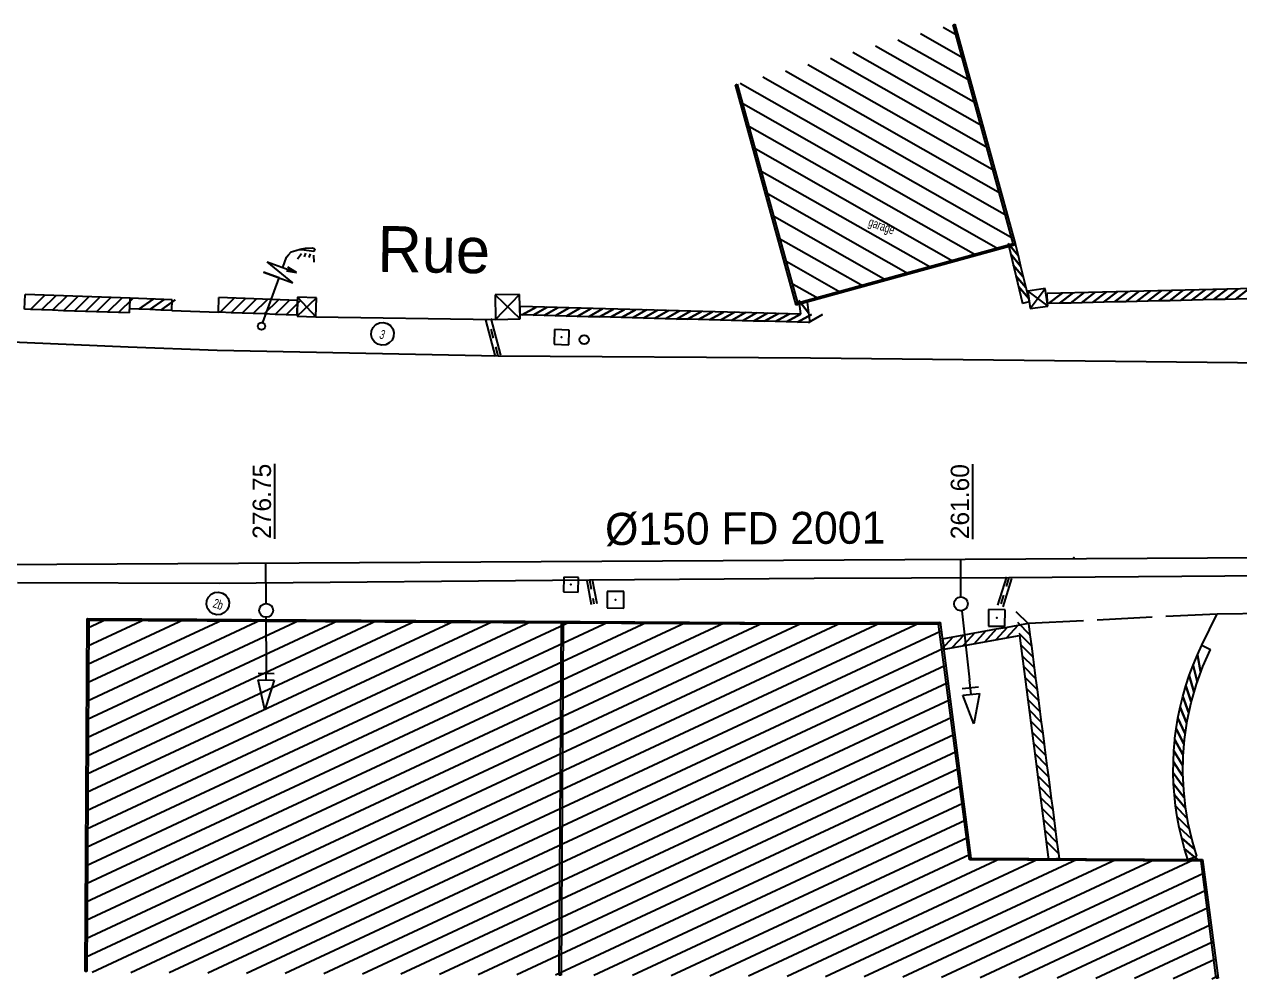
# Model space of a CAD drawing. Extents: x -215 to 206, y -120 to -34.
# Drawn here: x -99.75 to -73.26, y -97.67 to -76.88 of the extents above; entities that cross this region are included whole.
import ezdxf
from ezdxf.enums import TextEntityAlignment as Align

# ---------------------------------------------------------------- set-up
doc = ezdxf.new("R2010")
doc.units = 0
doc.header["$MEASUREMENT"] = 0
for name, color, linetype in [('C_BAT_INDI', 7, 'CONTINUOUS'), ('C_BAT_INDU', 7, 'CONTINUOUS'), ('TOP$BATI', 7, 'CONTINUOUS')]:
    doc.layers.add(name, color=color, linetype=linetype)
doc.styles.add('txt', font='TXT', dxfattribs={"height": 0.2})

# ---------------------------------------------------------------- blocks, each defined once
blk = doc.blocks.new('BRANC')
at = {"layer": 'C_BAT_INDU', "color": 5, "linetype": 'Continuous'}
for p, q in [((-24.1355, 0.1509, -0.0006), (-7.9202, 4.518, -0.0013)), ((-7.9196, -4.5168, 0.0002), (-24.1355, 0.1509, -0.0006)), ((-7.9211, -0.0006, -0.0002), (0, 0)), ((-7.9202, 4.518, -0.0013), (-7.9196, -4.5168, 0.0002)), ((-4.2835, 4.5178, -0.0017), (-4.2829, -4.517, -0.0001))]:
    blk.add_line(p, q, dxfattribs=at)

msp = doc.modelspace()

# ---------------------------------------------------------------- linework, layer by layer
at = {"layer": 'C_BAT_INDI', "color": 5, "linetype": 'Continuous'}
for p, q in [((-118.47, -88.743, 991.352), (-63.352, -88.445, 997.261)), ((-94.478, -89.497, 991.361), (-94.482, -88.614, 991.361)), ((-79.339, -89.354, 991.361), (-79.343, -88.532, 991.361)), ((-79.321, -89.653, 916.364), (-79.15, -91.159, 155.825)), ((-94.47, -90.847, 991.361), (-94.476, -89.797, 991.361))]:
    msp.add_line(p, q, dxfattribs=at)
for centre in [(-94.477, -89.647, 991.361), (-79.338, -89.504, 991.361)]:
    msp.add_circle(centre, 0.15, dxfattribs=at)
at = {"layer": 'TOP$BATI', "color": 7, "linetype": 'Continuous'}
for p, q in [((-79.728, -76.941, 991.721), (-79.421, -77.115, 991.721)), ((-79.511, -76.887, 991.352), (-79.472, -76.876, 991.352)), ((-78.199, -81.65, 991.352), (-79.511, -76.887, 991.352)), ((-79.472, -76.876, 991.352), (-78.15, -81.678, 991.352)), ((-80.71, -77.211, 993.074), (-79.151, -78.097, 993.074)), ((-80.219, -77.076, 992.398), (-79.286, -77.606, 992.398)), ((-81.692, -77.482, 994.427), (-78.88, -79.079, 994.427)), ((-81.201, -77.347, 993.75), (-79.016, -78.588, 993.75)), ((-82.674, -77.752, 995.779), (-78.61, -80.061, 995.779)), ((-82.183, -77.617, 995.103), (-78.745, -79.57, 995.103)), ((-83.655, -78.023, 997.132), (-78.339, -81.042, 997.132)), ((-83.164, -77.887, 996.455), (-78.475, -80.552, 996.455)), ((-84.252, -78.193, 991.352), (-84.213, -78.182, 991.352)), ((-82.929, -82.994, 991.352), (-84.252, -78.193, 991.352)), ((-84.213, -78.182, 991.352), (-82.901, -82.945, 991.352)), ((-84.146, -78.158, 997.808), (-78.204, -81.533, 997.808)), ((-84.13, -78.581, 997.936), (-78.523, -81.766, 997.936)), ((-83.995, -79.072, 997.936), (-79.014, -81.901, 997.936)), ((-83.859, -79.563, 997.936), (-79.505, -82.036, 997.936)), ((-83.724, -80.054, 997.936), (-79.996, -82.171, 997.936)), ((-83.589, -80.544, 997.936), (-80.487, -82.306, 997.936)), ((-83.454, -81.035, 997.936), (-80.978, -82.442, 997.936)), ((-83.319, -81.526, 997.936), (-81.469, -82.577, 997.936)), ((-93.929, -81.837, 998.512), (-93.833, -81.808, 998.512)), ((-93.833, -81.808, 998.512), (-93.738, -81.779, 998.512)), ((-93.7, -81.793, 998.512), (-93.763, -81.791, 998.512)), ((-93.738, -81.779, 998.512), (-93.623, -81.757, 998.512)), ((-93.435, -81.826, 998.512), (-93.7, -81.793, 998.512)), ((-93.623, -81.757, 998.512), (-93.471, -81.749, 998.512)), ((-93.471, -81.749, 998.512), (-93.433, -81.762, 998.512)), ((-93.428, -81.807, 998.512), (-93.435, -81.826, 998.512)), ((-93.433, -81.762, 998.512), (-93.415, -81.769, 998.512)), ((-93.421, -81.788, 998.512), (-93.428, -81.807, 998.512)), ((-93.415, -81.769, 998.512), (-93.421, -81.788, 998.512)), ((-78.15, -81.678, 991.352), (-82.929, -82.994, 991.352)), ((-82.901, -82.945, 991.352), (-78.199, -81.65, 991.352)), ((-78.093, -81.911, 991.352), (-78.31, -81.654, 991.352)), ((-78.31, -81.654, 991.352), (-78.093, -81.911, 991.352)), ((-78.15, -81.678, 991.352), (-78.295, -81.713, 991.352)), ((-78.295, -81.713, 991.352), (-77.995, -82.96, 991.352)), ((-78.15, -81.678, 991.352), (-78.199, -81.65, 991.352)), ((-78.199, -81.65, 991.352), (-78.15, -81.678, 991.352)), ((-78.15, -81.678, 991.352), (-78.093, -81.911, 991.352)), ((-93.897, -82.509, 998.512), (-94.454, -82.051, 998.512)), ((-94.454, -82.051, 998.512), (-93.815, -82.283, 998.512)), ((-94.115, -82.174, 998.512), (-94.033, -81.948, 998.512)), ((-94.033, -81.948, 998.512), (-93.994, -81.899, 998.512)), ((-93.994, -81.899, 998.512), (-93.929, -81.837, 998.512)), ((-93.709, -81.875, 998.512), (-93.794, -81.993, 998.512)), ((-93.62, -81.865, 998.512), (-93.647, -81.94, 998.512)), ((-93.519, -81.88, 998.512), (-93.546, -81.955, 998.512)), ((-93.444, -81.907, 998.512), (-93.435, -82.06, 998.512)), ((-83.183, -82.017, 997.936), (-81.96, -82.712, 997.936)), ((-78.037, -82.144, 991.352), (-78.253, -81.888, 991.352)), ((-78.253, -81.888, 991.352), (-78.037, -82.144, 991.352)), ((-78.093, -81.911, 991.352), (-78.037, -82.144, 991.352)), ((-94.197, -82.399, 998.512), (-94.536, -82.276, 998.512)), ((-94.536, -82.276, 998.512), (-93.897, -82.509, 998.512)), ((-94.035, -82.246, 998.512), (-93.815, -82.283, 998.512)), ((-93.815, -82.283, 998.512), (-94.008, -82.171, 998.512)), ((-77.981, -82.377, 991.352), (-78.197, -82.121, 991.352)), ((-78.197, -82.121, 991.352), (-77.981, -82.377, 991.352)), ((-77.925, -82.611, 991.352), (-78.141, -82.354, 991.352)), ((-78.141, -82.354, 991.352), (-77.925, -82.611, 991.352)), ((-78.037, -82.144, 991.352), (-77.981, -82.377, 991.352)), ((-94.553, -83.377, 998.512), (-94.197, -82.399, 998.512)), ((-83.048, -82.508, 997.936), (-82.451, -82.847, 997.936)), ((-77.868, -82.844, 991.352), (-78.084, -82.588, 991.352)), ((-78.084, -82.588, 991.352), (-77.868, -82.844, 991.352)), ((-77.981, -82.377, 991.352), (-77.925, -82.611, 991.352)), ((-77.925, -82.611, 991.352), (-77.868, -82.844, 991.352)), ((-72.118, -82.614, 997.45), (-77.46, -82.741, 997.45)), ((-99.743, -83.086, 998.727), (-99.732, -82.766, 998.727)), ((-97.442, -82.846, 998.427), (-99.732, -82.766, 998.427)), ((-99.612, -83.091, 998.427), (-99.301, -82.781, 998.427)), ((-99.301, -82.781, 998.427), (-99.612, -83.091, 998.427)), ((-99.372, -83.099, 998.427), (-99.061, -82.79, 998.427)), ((-99.061, -82.79, 998.427), (-99.372, -83.099, 998.427)), ((-99.132, -83.107, 998.427), (-98.821, -82.798, 998.427)), ((-98.821, -82.798, 998.427), (-99.132, -83.107, 998.427)), ((-98.892, -83.116, 998.427), (-98.581, -82.806, 998.427)), ((-98.581, -82.806, 998.427), (-98.892, -83.116, 998.427)), ((-98.652, -83.124, 998.427), (-98.341, -82.815, 998.427)), ((-98.341, -82.815, 998.427), (-98.652, -83.124, 998.427)), ((-98.412, -83.132, 998.427), (-98.101, -82.823, 998.427)), ((-98.101, -82.823, 998.427), (-98.412, -83.132, 998.427)), ((-98.172, -83.141, 998.427), (-97.862, -82.831, 998.427)), ((-97.862, -82.831, 998.427), (-98.172, -83.141, 998.427)), ((-97.933, -83.149, 998.427), (-97.622, -82.84, 998.427)), ((-97.622, -82.84, 998.427), (-97.933, -83.149, 998.427)), ((-97.693, -83.157, 998.427), (-97.382, -82.848, 998.427)), ((-97.382, -82.848, 998.427), (-97.693, -83.157, 998.427)), ((-97.453, -83.166, 998.427), (-97.442, -82.846, 998.427)), ((-97.449, -83.076, 998.427), (-97.44, -82.846, 998.427)), ((-96.522, -82.881, 998.392), (-97.44, -82.846, 998.392)), ((-97.25, -83.083, 998.392), (-96.942, -82.865, 998.392)), ((-96.942, -82.865, 998.392), (-97.25, -83.083, 998.392)), ((-97.01, -83.093, 998.392), (-96.702, -82.874, 998.392)), ((-96.702, -82.874, 998.392), (-97.01, -83.093, 998.392)), ((-96.77, -83.102, 998.392), (-96.462, -82.883, 998.392)), ((-96.462, -82.883, 998.392), (-96.77, -83.102, 998.392)), ((-96.531, -83.111, 998.392), (-96.522, -82.881, 998.392)), ((-95.519, -83.15, 998.353), (-95.507, -82.83, 998.353)), ((-93.792, -82.894, 998.505), (-95.507, -82.83, 998.505)), ((-95.482, -83.151, 998.505), (-95.171, -82.843, 998.505)), ((-95.171, -82.843, 998.505), (-95.482, -83.151, 998.505)), ((-95.243, -83.16, 998.505), (-94.931, -82.852, 998.505)), ((-94.931, -82.852, 998.505), (-95.243, -83.16, 998.505)), ((-95.003, -83.169, 998.505), (-94.691, -82.861, 998.505)), ((-94.691, -82.861, 998.505), (-95.003, -83.169, 998.505)), ((-94.763, -83.178, 998.505), (-94.451, -82.87, 998.505)), ((-94.451, -82.87, 998.505), (-94.763, -83.178, 998.505)), ((-94.523, -83.187, 998.505), (-94.211, -82.879, 998.505)), ((-94.211, -82.879, 998.505), (-94.523, -83.187, 998.505)), ((-94.283, -83.196, 998.505), (-93.971, -82.888, 998.505)), ((-93.971, -82.888, 998.505), (-94.283, -83.196, 998.505)), ((-93.791, -82.823, 998.505), (-93.804, -83.234, 998.505)), ((-93.804, -83.234, 998.505), (-93.38, -82.837, 998.505)), ((-93.38, -82.837, 998.505), (-93.791, -82.823, 998.505)), ((-93.38, -82.837, 998.505), (-93.791, -82.823, 998.505)), ((-93.791, -82.823, 998.505), (-93.393, -83.248, 998.505)), ((-93.393, -83.248, 998.505), (-93.38, -82.837, 998.505)), ((-88.954, -82.761, 998.39), (-89.49, -82.77, 998.39)), ((-88.954, -82.761, 998.39), (-89.49, -82.77, 998.39)), ((-89.49, -82.77, 998.39), (-89.481, -83.306, 998.39)), ((-89.49, -82.77, 998.39), (-88.945, -83.297, 998.39)), ((-89.481, -83.306, 998.39), (-88.954, -82.761, 998.39)), ((-88.945, -83.297, 998.39), (-88.954, -82.761, 998.39)), ((-82.657, -83.166, 997.936), (-82.874, -82.892, 997.936)), ((-82.874, -82.892, 997.936), (-82.657, -83.166, 997.936)), ((-77.502, -82.635, 997.838), (-77.883, -82.69, 997.838)), ((-77.502, -82.635, 997.838), (-77.883, -82.69, 997.838)), ((-77.883, -82.69, 997.838), (-77.828, -83.071, 997.838)), ((-77.883, -82.69, 997.838), (-77.447, -83.015, 997.838)), ((-77.868, -82.844, 991.352), (-77.849, -82.925, 991.352)), ((-77.828, -83.071, 997.838), (-77.502, -82.635, 997.838)), ((-77.447, -83.015, 997.838), (-77.502, -82.635, 997.838)), ((-77.455, -82.961, 997.838), (-77.46, -82.741, 997.838)), ((-99.612, -83.091, 998.427), (-99.743, -83.086, 998.427)), ((-99.372, -83.099, 998.427), (-99.612, -83.091, 998.427)), ((-99.132, -83.107, 998.427), (-99.372, -83.099, 998.427)), ((-98.892, -83.116, 998.427), (-99.132, -83.107, 998.427)), ((-98.652, -83.124, 998.427), (-98.892, -83.116, 998.427)), ((-98.412, -83.132, 998.427), (-98.652, -83.124, 998.427)), ((-98.172, -83.141, 998.427), (-98.412, -83.132, 998.427)), ((-97.933, -83.149, 998.427), (-98.172, -83.141, 998.427)), ((-97.693, -83.157, 998.427), (-97.933, -83.149, 998.427)), ((-97.453, -83.166, 998.427), (-97.693, -83.157, 998.427)), ((-97.25, -83.083, 998.392), (-97.449, -83.076, 998.392)), ((-97.01, -83.093, 998.392), (-97.25, -83.083, 998.392)), ((-96.77, -83.102, 998.392), (-97.01, -83.093, 998.392)), ((-96.531, -83.111, 998.392), (-96.77, -83.102, 998.392)), ((-96.531, -83.111, 998.392), (-95.516, -83.15, 998.392)), ((-95.482, -83.151, 998.505), (-95.519, -83.15, 998.505)), ((-95.243, -83.16, 998.505), (-95.482, -83.151, 998.505)), ((-94.043, -83.205, 998.505), (-93.732, -82.897, 998.505)), ((-93.732, -82.897, 998.505), (-94.043, -83.205, 998.505)), ((-93.803, -83.214, 998.505), (-93.792, -82.894, 998.505)), ((-88.946, -83.207, 998.39), (-88.941, -83.027, 998.39)), ((-82.835, -83.189, 997.936), (-88.941, -83.027, 997.936)), ((-88.896, -83.209, 997.936), (-88.592, -83.036, 997.936)), ((-88.592, -83.036, 997.936), (-88.896, -83.209, 997.936)), ((-88.656, -83.215, 997.936), (-88.352, -83.043, 997.936)), ((-88.352, -83.043, 997.936), (-88.656, -83.215, 997.936)), ((-88.416, -83.221, 997.936), (-88.112, -83.049, 997.936)), ((-88.112, -83.049, 997.936), (-88.416, -83.221, 997.936)), ((-88.177, -83.228, 997.936), (-87.872, -83.056, 997.936)), ((-87.872, -83.056, 997.936), (-88.177, -83.228, 997.936)), ((-87.937, -83.234, 997.936), (-87.632, -83.062, 997.936)), ((-87.632, -83.062, 997.936), (-87.937, -83.234, 997.936)), ((-87.697, -83.24, 997.936), (-87.392, -83.068, 997.936)), ((-87.392, -83.068, 997.936), (-87.697, -83.24, 997.936)), ((-87.457, -83.247, 997.936), (-87.152, -83.075, 997.936)), ((-87.152, -83.075, 997.936), (-87.457, -83.247, 997.936)), ((-87.217, -83.253, 997.936), (-86.912, -83.081, 997.936)), ((-86.912, -83.081, 997.936), (-87.217, -83.253, 997.936)), ((-86.977, -83.259, 997.936), (-86.672, -83.087, 997.936)), ((-86.672, -83.087, 997.936), (-86.977, -83.259, 997.936)), ((-86.737, -83.266, 997.936), (-86.432, -83.094, 997.936)), ((-86.432, -83.094, 997.936), (-86.737, -83.266, 997.936)), ((-86.497, -83.272, 997.936), (-86.192, -83.1, 997.936)), ((-86.192, -83.1, 997.936), (-86.497, -83.272, 997.936)), ((-86.257, -83.278, 997.936), (-85.953, -83.106, 997.936)), ((-85.953, -83.106, 997.936), (-86.257, -83.278, 997.936)), ((-86.017, -83.285, 997.936), (-85.713, -83.113, 997.936)), ((-85.713, -83.113, 997.936), (-86.017, -83.285, 997.936)), ((-85.777, -83.291, 997.936), (-85.473, -83.119, 997.936)), ((-85.473, -83.119, 997.936), (-85.777, -83.291, 997.936)), ((-85.538, -83.298, 997.936), (-85.233, -83.126, 997.936)), ((-85.233, -83.126, 997.936), (-85.538, -83.298, 997.936)), ((-85.297, -83.304, 997.936), (-84.993, -83.132, 997.936)), ((-84.993, -83.132, 997.936), (-85.297, -83.304, 997.936)), ((-85.058, -83.31, 997.936), (-84.753, -83.138, 997.936)), ((-84.753, -83.138, 997.936), (-85.058, -83.31, 997.936)), ((-84.818, -83.317, 997.936), (-84.513, -83.145, 997.936)), ((-84.513, -83.145, 997.936), (-84.818, -83.317, 997.936)), ((-84.578, -83.323, 997.936), (-84.273, -83.151, 997.936)), ((-84.273, -83.151, 997.936), (-84.578, -83.323, 997.936)), ((-82.929, -82.994, 991.352), (-82.901, -82.945, 991.352)), ((-82.901, -82.945, 991.352), (-82.929, -82.994, 991.352)), ((-82.688, -82.928, 997.936), (-82.866, -82.951, 997.936)), ((-82.866, -82.951, 997.936), (-82.835, -83.189, 997.936)), ((-82.688, -82.928, 997.936), (-82.657, -83.166, 997.936)), ((-77.849, -82.925, 997.838), (-77.995, -82.96, 997.838)), ((-77.828, -83.071, 997.838), (-77.447, -83.015, 997.838)), ((-95.003, -83.169, 998.505), (-95.243, -83.16, 998.505)), ((-94.763, -83.178, 998.505), (-95.003, -83.169, 998.505)), ((-94.523, -83.187, 998.505), (-94.763, -83.178, 998.505)), ((-94.283, -83.196, 998.505), (-94.523, -83.187, 998.505)), ((-94.043, -83.205, 998.505), (-94.283, -83.196, 998.505)), ((-93.803, -83.214, 998.505), (-94.043, -83.205, 998.505)), ((-93.804, -83.234, 998.505), (-93.393, -83.248, 998.505)), ((-93.393, -83.248, 998.505), (-89.481, -83.306, 998.505)), ((-92.145, -83.479, 991.352), (-92.085, -83.417, 991.352)), ((-92.085, -83.417, 991.352), (-92.008, -83.379, 991.352)), ((-92.008, -83.379, 991.352), (-91.922, -83.371, 991.352)), ((-91.922, -83.371, 991.352), (-91.838, -83.392, 991.352)), ((-91.838, -83.392, 991.352), (-91.767, -83.441, 991.352)), ((-89.478, -84.114, 998.106), (-89.689, -83.319, 998.106)), ((-89.625, -83.326, 998.387), (-89.63, -83.304, 998.387)), ((-89.362, -84.084, 998.106), (-89.573, -83.288, 998.106)), ((-89.481, -83.306, 998.39), (-88.945, -83.297, 998.39)), ((-88.896, -83.209, 997.936), (-88.946, -83.207, 997.936)), ((-88.656, -83.215, 997.936), (-88.896, -83.209, 997.936)), ((-88.416, -83.221, 997.936), (-88.656, -83.215, 997.936)), ((-88.177, -83.228, 997.936), (-88.416, -83.221, 997.936)), ((-87.937, -83.234, 997.936), (-88.177, -83.228, 997.936)), ((-87.697, -83.24, 997.936), (-87.937, -83.234, 997.936)), ((-87.457, -83.247, 997.936), (-87.697, -83.24, 997.936)), ((-87.217, -83.253, 997.936), (-87.457, -83.247, 997.936)), ((-86.977, -83.259, 997.936), (-87.217, -83.253, 997.936)), ((-86.737, -83.266, 997.936), (-86.977, -83.259, 997.936)), ((-86.497, -83.272, 997.936), (-86.737, -83.266, 997.936)), ((-86.257, -83.278, 997.936), (-86.497, -83.272, 997.936)), ((-86.017, -83.285, 997.936), (-86.257, -83.278, 997.936)), ((-85.777, -83.291, 997.936), (-86.017, -83.285, 997.936)), ((-85.538, -83.298, 997.936), (-85.777, -83.291, 997.936)), ((-85.297, -83.304, 997.936), (-85.538, -83.298, 997.936)), ((-85.058, -83.31, 997.936), (-85.297, -83.304, 997.936)), ((-84.818, -83.317, 997.936), (-85.058, -83.31, 997.936)), ((-84.578, -83.323, 997.936), (-84.818, -83.317, 997.936)), ((-84.338, -83.329, 997.936), (-84.578, -83.323, 997.936)), ((-84.338, -83.329, 997.936), (-84.033, -83.157, 997.936)), ((-84.033, -83.157, 997.936), (-84.338, -83.329, 997.936)), ((-84.098, -83.336, 997.936), (-84.338, -83.329, 997.936)), ((-84.098, -83.336, 997.936), (-83.793, -83.164, 997.936)), ((-83.793, -83.164, 997.936), (-84.098, -83.336, 997.936)), ((-83.858, -83.342, 997.936), (-84.098, -83.336, 997.936)), ((-83.858, -83.342, 997.936), (-83.553, -83.17, 997.936)), ((-83.553, -83.17, 997.936), (-83.858, -83.342, 997.936)), ((-83.618, -83.348, 997.936), (-83.858, -83.342, 997.936)), ((-83.618, -83.348, 997.936), (-83.313, -83.177, 997.936)), ((-83.313, -83.177, 997.936), (-83.618, -83.348, 997.936)), ((-83.378, -83.355, 997.936), (-83.618, -83.348, 997.936)), ((-83.378, -83.355, 997.936), (-83.074, -83.183, 997.936)), ((-83.074, -83.183, 997.936), (-83.378, -83.355, 997.936)), ((-83.138, -83.361, 997.936), (-83.378, -83.355, 997.936)), ((-83.138, -83.361, 997.936), (-82.834, -83.189, 997.936)), ((-82.834, -83.189, 997.936), (-83.138, -83.361, 997.936)), ((-82.898, -83.368, 997.936), (-83.138, -83.361, 997.936)), ((-82.898, -83.368, 997.936), (-82.594, -83.196, 997.936)), ((-82.594, -83.196, 997.936), (-82.898, -83.368, 997.936)), ((-82.659, -83.374, 997.936), (-82.898, -83.368, 997.936)), ((-82.659, -83.374, 997.936), (-82.354, -83.202, 997.936)), ((-82.354, -83.202, 997.936), (-82.659, -83.374, 997.936)), ((-82.629, -83.375, 997.936), (-82.659, -83.374, 997.936)), ((-82.657, -83.166, 997.936), (-82.629, -83.375, 997.936)), ((-105.921, -83.549, 999.079), (-97.481, -83.905, 998.667)), ((-92.187, -83.643, 991.352), (-92.181, -83.557, 991.352)), ((-92.164, -83.726, 991.352), (-92.187, -83.643, 991.352)), ((-92.181, -83.557, 991.352), (-92.145, -83.479, 991.352)), ((-91.767, -83.441, 991.352), (-91.717, -83.511, 991.352)), ((-91.7, -83.68, 991.352), (-91.735, -83.758, 991.352)), ((-91.717, -83.511, 991.352), (-91.693, -83.594, 991.352)), ((-91.693, -83.594, 991.352), (-91.7, -83.68, 991.352)), ((-89.522, -83.712, 998.247), (-89.574, -83.519, 998.247)), ((-88.193, -83.528, 998.243), (-88.205, -83.848, 998.243)), ((-87.873, -83.54, 998.243), (-88.193, -83.528, 998.243)), ((-87.885, -83.86, 998.243), (-87.873, -83.54, 998.243)), ((-97.481, -83.905, 998.667), (-95.548, -83.98, 998.667)), ((-92.114, -83.796, 991.352), (-92.164, -83.726, 991.352)), ((-92.042, -83.845, 991.352), (-92.114, -83.796, 991.352)), ((-91.959, -83.866, 991.352), (-92.042, -83.845, 991.352)), ((-91.873, -83.857, 991.352), (-91.959, -83.866, 991.352)), ((-91.795, -83.82, 991.352), (-91.873, -83.857, 991.352)), ((-91.735, -83.758, 991.352), (-91.795, -83.82, 991.352)), ((-89.419, -84.099, 998.106), (-89.471, -83.906, 998.106)), ((-88.205, -83.848, 998.243), (-87.885, -83.86, 998.243)), ((-95.548, -83.98, 998.667), (-89.419, -84.099, 998.667)), ((-89.419, -84.099, 998.667), (-82.618, -84.141, 998.667)), ((-82.618, -84.141, 998.667), (-71.614, -84.263, 998.667)), ((-87.994, -88.921, 998.157), (-88, -89.24, 998.157)), ((-87.674, -88.927, 998.157), (-87.994, -88.921, 998.157)), ((-87.68, -89.247, 998.157), (-87.674, -88.927, 998.157)), ((-87.43, -88.984, 998.302), (-82.535, -88.946, 998.302)), ((-87.371, -88.973, 997.993), (-87.275, -89.495, 997.993)), ((-82.535, -88.946, 998.302), (-78.291, -88.931, 998.302)), ((-78.349, -88.914, 997.66), (-78.542, -89.536, 997.66)), ((-78.234, -88.949, 997.66), (-78.427, -89.572, 997.66)), ((-78.291, -88.931, 997.66), (-78.35, -89.123, 997.66)), ((-78.291, -88.931, 998.302), (-71.531, -88.88, 998.302)), ((-99.897, -89.042, 998.421), (-95.505, -89.05, 998.421)), ((-95.6, -89.256, 991.352), (-95.514, -89.247, 991.352)), ((-95.514, -89.247, 991.352), (-95.43, -89.268, 991.352)), ((-95.505, -89.05, 998.302), (-87.43, -88.984, 998.302)), ((-88, -89.24, 998.157), (-87.68, -89.247, 998.157)), ((-87.489, -88.995, 997.993), (-87.393, -89.517, 997.993)), ((-87.43, -88.984, 997.993), (-87.394, -89.181, 997.993)), ((-87.044, -89.232, 998.181), (-87.047, -89.592, 998.181)), ((-86.684, -89.235, 998.181), (-87.044, -89.232, 998.181)), ((-86.687, -89.595, 998.181), (-86.684, -89.235, 998.181)), ((-95.779, -89.52, 991.352), (-95.773, -89.434, 991.352)), ((-95.773, -89.434, 991.352), (-95.737, -89.355, 991.352)), ((-95.737, -89.355, 991.352), (-95.677, -89.293, 991.352)), ((-95.677, -89.293, 991.352), (-95.6, -89.256, 991.352)), ((-95.43, -89.268, 991.352), (-95.359, -89.317, 991.352)), ((-95.359, -89.317, 991.352), (-95.308, -89.387, 991.352)), ((-95.308, -89.387, 991.352), (-95.285, -89.47, 991.352)), ((-95.285, -89.47, 991.352), (-95.291, -89.556, 991.352)), ((-87.358, -89.377, 998.085), (-87.334, -89.506, 998.085)), ((-78.41, -89.314, 997.721), (-78.469, -89.505, 997.721)), ((-95.756, -89.603, 991.352), (-95.779, -89.52, 991.352)), ((-95.706, -89.673, 991.352), (-95.756, -89.603, 991.352)), ((-95.634, -89.721, 991.352), (-95.706, -89.673, 991.352)), ((-95.55, -89.742, 991.352), (-95.634, -89.721, 991.352)), ((-95.465, -89.734, 991.352), (-95.55, -89.742, 991.352)), ((-95.387, -89.696, 991.352), (-95.465, -89.734, 991.352)), ((-95.327, -89.635, 991.352), (-95.387, -89.696, 991.352)), ((-95.291, -89.556, 991.352), (-95.327, -89.635, 991.352)), ((-87.047, -89.592, 998.181), (-86.687, -89.595, 998.181)), ((-78.736, -89.63, 997.821), (-78.739, -89.99, 997.821)), ((-78.376, -89.632, 997.821), (-78.736, -89.63, 997.821)), ((-78.379, -89.992, 997.821), (-78.376, -89.632, 997.821)), ((-77.866, -89.942, 997.866), (-78.133, -89.675, 997.866)), ((-78.133, -89.675, 997.866), (-77.866, -89.942, 997.866)), ((-74.872, -89.775, 997.544), (-73.755, -89.719, 997.544)), ((-74.088, -90.405, 997.368), (-73.755, -89.719, 997.368)), ((-73.755, -89.719, 997.368), (-68.675, -89.668, 997.368)), ((-98.423, -97.516, 991.361), (-98.378, -89.824, 991.361)), ((-98.403, -97.193, 991.674), (-82.813, -89.924, 991.674)), ((-98.401, -96.795, 992.046), (-83.655, -89.919, 992.046)), ((-98.398, -96.397, 992.418), (-84.496, -89.914, 992.418)), ((-98.396, -95.999, 992.79), (-85.338, -89.909, 992.79)), ((-98.394, -95.6, 993.162), (-86.179, -89.904, 993.162)), ((-98.391, -95.202, 993.535), (-87.02, -89.899, 993.535)), ((-98.389, -94.804, 993.907), (-87.861, -89.894, 993.907)), ((-98.387, -94.405, 994.279), (-88.703, -89.889, 994.279)), ((-98.384, -94.007, 994.651), (-89.544, -89.885, 994.651)), ((-98.338, -89.864, 991.361), (-98.383, -97.516, 991.361)), ((-98.382, -93.609, 995.024), (-90.385, -89.88, 995.024)), ((-98.38, -93.21, 995.396), (-91.226, -89.875, 995.396)), ((-98.378, -89.824, 991.361), (-98.338, -89.864, 991.361)), ((-98.378, -89.824, 991.361), (-82.86, -89.915, 991.361)), ((-98.338, -89.864, 991.361), (-98.378, -89.824, 991.361)), ((-98.377, -92.812, 995.768), (-92.067, -89.87, 995.768)), ((-98.375, -92.414, 996.14), (-92.909, -89.865, 996.14)), ((-98.373, -92.015, 996.512), (-93.75, -89.86, 996.512)), ((-98.37, -91.617, 996.885), (-94.591, -89.855, 996.885)), ((-98.368, -91.219, 997.257), (-95.432, -89.85, 997.257)), ((-98.366, -90.821, 997.629), (-96.273, -89.845, 997.629)), ((-98.364, -90.422, 998.001), (-97.115, -89.84, 998.001)), ((-98.361, -90.024, 998.374), (-97.956, -89.835, 998.374)), ((-82.86, -89.955, 991.361), (-98.338, -89.864, 991.361)), ((-98.27, -97.529, 991.354), (-81.955, -89.921, 991.354)), ((-97.429, -97.534, 991.313), (-81.098, -89.918, 991.313)), ((-96.588, -97.539, 991.272), (-80.24, -89.916, 991.272)), ((-88.09, -97.596, 998.15), (-88.045, -89.885, 998.15)), ((-88.005, -89.885, 998.15), (-88.05, -97.597, 998.15)), ((-88.045, -89.885, 998.15), (-88.005, -89.885, 998.15)), ((-82.86, -89.915, 991.361), (-79.79, -89.906, 991.361)), ((-82.86, -89.915, 991.361), (-82.86, -89.955, 991.361)), ((-82.86, -89.955, 991.361), (-82.86, -89.915, 991.361)), ((-79.825, -89.946, 991.361), (-82.86, -89.955, 991.361)), ((-79.79, -89.906, 991.361), (-79.825, -89.946, 991.361)), ((-79.825, -89.946, 991.361), (-79.79, -89.906, 991.361)), ((-79.155, -95.084, 991.361), (-79.825, -89.946, 991.361)), ((-79.79, -89.906, 991.361), (-79.12, -95.044, 991.361)), ((-78.739, -89.99, 997.821), (-78.379, -89.992, 997.821)), ((-78.326, -90.009, 997.866), (-78.581, -90.288, 997.866)), ((-78.581, -90.288, 997.866), (-78.326, -90.009, 997.866)), ((-78.562, -90.051, 997.866), (-78.326, -90.009, 997.866)), ((-78.09, -89.967, 997.866), (-78.344, -90.246, 997.866)), ((-78.344, -90.246, 997.866), (-78.09, -89.967, 997.866)), ((-78.326, -90.009, 997.866), (-78.09, -89.967, 997.866)), ((-77.835, -90.18, 997.866), (-78.102, -89.913, 997.866)), ((-78.102, -89.913, 997.866), (-77.835, -90.18, 997.866)), ((-78.09, -89.967, 997.866), (-77.868, -89.927, 997.866)), ((-77.868, -89.927, 997.554), (-76.67, -89.866, 997.554)), ((-77.868, -89.927, 997.866), (-77.866, -89.942, 997.866)), ((-77.866, -89.942, 997.866), (-77.835, -90.18, 997.866)), ((-76.37, -89.851, 997.549), (-75.172, -89.79, 997.549)), ((-95.747, -97.544, 991.231), (-79.784, -90.1, 991.231)), ((-79.507, -90.22, 997.866), (-79.762, -90.5, 997.866)), ((-79.762, -90.5, 997.866), (-79.507, -90.22, 997.866)), ((-79.743, -90.263, 997.866), (-79.507, -90.22, 997.866)), ((-79.743, -90.263, 997.866), (-79.703, -90.489, 997.866)), ((-79.703, -90.489, 997.866), (-78.065, -90.196, 997.866)), ((-79.271, -90.178, 997.866), (-79.526, -90.457, 997.866)), ((-79.526, -90.457, 997.866), (-79.271, -90.178, 997.866)), ((-79.507, -90.22, 997.866), (-79.271, -90.178, 997.866)), ((-79.035, -90.136, 997.866), (-79.289, -90.415, 997.866)), ((-79.289, -90.415, 997.866), (-79.035, -90.136, 997.866)), ((-79.271, -90.178, 997.866), (-79.035, -90.136, 997.866)), ((-78.798, -90.094, 997.866), (-79.053, -90.373, 997.866)), ((-79.053, -90.373, 997.866), (-78.798, -90.094, 997.866)), ((-79.035, -90.136, 997.866), (-78.798, -90.094, 997.866)), ((-78.562, -90.051, 997.866), (-78.817, -90.331, 997.866)), ((-78.817, -90.331, 997.866), (-78.562, -90.051, 997.866)), ((-78.798, -90.094, 997.866), (-78.562, -90.051, 997.866)), ((-77.804, -90.418, 997.866), (-78.071, -90.151, 997.866)), ((-78.071, -90.151, 997.866), (-77.804, -90.418, 997.866)), ((-78.065, -90.196, 997.866), (-77.744, -92.656, 997.866)), ((-77.835, -90.18, 997.866), (-77.804, -90.418, 997.866)), ((-94.905, -97.548, 991.189), (-79.735, -90.474, 991.189)), ((-77.773, -90.656, 997.866), (-78.04, -90.389, 997.866)), ((-78.04, -90.389, 997.866), (-77.773, -90.656, 997.866)), ((-77.804, -90.418, 997.866), (-77.773, -90.656, 997.866)), ((-74.186, -90.618, 996.24), (-74.088, -90.405, 996.24)), ((-74.088, -90.405, 997.368), (-73.899, -90.497, 997.368)), ((-74.065, -90.871, 996.24), (-73.899, -90.497, 996.24)), ((-77.742, -90.894, 997.866), (-78.009, -90.627, 997.866)), ((-78.009, -90.627, 997.866), (-77.742, -90.894, 997.866)), ((-77.773, -90.656, 997.866), (-77.742, -90.894, 997.866)), ((-74.279, -90.84, 996.24), (-74.186, -90.618, 996.24)), ((-74.186, -90.618, 996.24), (-74.115, -90.978, 996.24)), ((-74.115, -90.978, 996.24), (-74.186, -90.618, 996.24)), ((-94.064, -97.553, 991.148), (-79.686, -90.849, 991.148)), ((-77.711, -91.132, 997.866), (-77.978, -90.865, 997.866)), ((-77.978, -90.865, 997.866), (-77.711, -91.132, 997.866)), ((-77.742, -90.894, 997.866), (-77.711, -91.132, 997.866)), ((-74.438, -91.293, 996.24), (-74.362, -91.065, 996.24)), ((-74.362, -91.065, 996.24), (-74.279, -90.84, 996.24)), ((-74.362, -91.065, 996.24), (-74.264, -91.417, 996.24)), ((-74.264, -91.417, 996.24), (-74.362, -91.065, 996.24)), ((-74.279, -90.84, 996.24), (-74.194, -91.196, 996.24)), ((-74.194, -91.196, 996.24), (-74.279, -90.84, 996.24)), ((-74.206, -91.256, 996.24), (-74.065, -90.871, 996.24)), ((-93.223, -97.558, 991.107), (-79.637, -91.223, 991.107)), ((-77.68, -91.37, 997.866), (-77.947, -91.102, 997.866)), ((-77.947, -91.102, 997.866), (-77.68, -91.37, 997.866)), ((-77.649, -91.608, 997.866), (-77.916, -91.341, 997.866)), ((-77.916, -91.341, 997.866), (-77.649, -91.608, 997.866)), ((-77.711, -91.132, 997.866), (-77.68, -91.37, 997.866)), ((-74.504, -91.523, 996.24), (-74.438, -91.293, 996.24)), ((-74.438, -91.293, 996.24), (-74.325, -91.641, 996.24)), ((-74.325, -91.641, 996.24), (-74.438, -91.293, 996.24)), ((-74.319, -91.65, 996.24), (-74.206, -91.256, 996.24)), ((-92.381, -97.563, 991.066), (-79.588, -91.598, 991.066)), ((-77.618, -91.846, 997.866), (-77.885, -91.579, 997.866)), ((-77.885, -91.579, 997.866), (-77.618, -91.846, 997.866)), ((-77.68, -91.37, 997.866), (-77.649, -91.608, 997.866)), ((-77.649, -91.608, 997.866), (-77.618, -91.846, 997.866)), ((-74.561, -91.757, 996.24), (-74.504, -91.523, 996.24)), ((-74.504, -91.523, 996.24), (-74.378, -91.867, 996.24)), ((-74.378, -91.867, 996.24), (-74.504, -91.523, 996.24)), ((-77.587, -92.084, 997.866), (-77.854, -91.816, 997.866)), ((-77.854, -91.816, 997.866), (-77.587, -92.084, 997.866)), ((-77.618, -91.846, 997.866), (-77.587, -92.084, 997.866)), ((-74.609, -91.992, 996.24), (-74.561, -91.757, 996.24)), ((-74.561, -91.757, 996.24), (-74.422, -92.095, 996.24)), ((-74.422, -92.095, 996.24), (-74.561, -91.757, 996.24)), ((-74.406, -92.051, 996.24), (-74.319, -91.65, 996.24)), ((-91.54, -97.568, 991.024), (-79.54, -91.972, 991.024)), ((-77.556, -92.322, 997.866), (-77.823, -92.054, 997.866)), ((-77.823, -92.054, 997.866), (-77.556, -92.322, 997.866)), ((-77.587, -92.084, 997.866), (-77.556, -92.322, 997.866)), ((-74.648, -92.229, 996.24), (-74.609, -91.992, 996.24)), ((-74.609, -91.992, 996.24), (-74.456, -92.325, 996.24)), ((-74.456, -92.325, 996.24), (-74.609, -91.992, 996.24)), ((-74.465, -92.456, 996.24), (-74.406, -92.051, 996.24)), ((-90.699, -97.573, 990.983), (-79.491, -92.347, 990.983)), ((-77.525, -92.56, 997.866), (-77.792, -92.292, 997.866)), ((-77.792, -92.292, 997.866), (-77.525, -92.56, 997.866)), ((-77.556, -92.322, 997.866), (-77.525, -92.56, 997.866)), ((-74.674, -92.433, 996.24), (-74.648, -92.229, 996.24)), ((-74.648, -92.229, 996.24), (-74.483, -92.555, 996.24)), ((-74.483, -92.555, 996.24), (-74.648, -92.229, 996.24)), ((-77.494, -92.798, 997.866), (-77.761, -92.53, 997.866)), ((-77.761, -92.53, 997.866), (-77.494, -92.798, 997.866)), ((-77.744, -92.656, 997.866), (-77.428, -95.085, 997.866)), ((-77.525, -92.56, 997.866), (-77.516, -92.626, 997.866)), ((-77.516, -92.626, 997.866), (-77.494, -92.798, 997.866)), ((-74.698, -92.706, 996.24), (-74.677, -92.467, 996.24)), ((-74.677, -92.467, 996.24), (-74.674, -92.433, 996.24)), ((-74.677, -92.467, 996.24), (-74.5, -92.787, 996.24)), ((-74.5, -92.787, 996.24), (-74.677, -92.467, 996.24)), ((-74.494, -92.824, 996.24), (-74.465, -92.456, 996.24)), ((-89.857, -97.578, 990.942), (-79.442, -92.721, 990.942)), ((-77.463, -93.036, 997.866), (-77.73, -92.768, 997.866)), ((-77.73, -92.768, 997.866), (-77.463, -93.036, 997.866)), ((-77.494, -92.798, 997.866), (-77.463, -93.036, 997.866)), ((-74.711, -93.186, 996.24), (-74.709, -92.946, 996.24)), ((-74.709, -92.946, 996.24), (-74.698, -92.706, 996.24)), ((-74.709, -92.946, 996.24), (-74.507, -93.251, 996.24)), ((-74.507, -93.251, 996.24), (-74.709, -92.946, 996.24)), ((-74.698, -92.706, 996.24), (-74.508, -93.019, 996.24)), ((-74.508, -93.019, 996.24), (-74.698, -92.706, 996.24)), ((-74.501, -93.193, 996.24), (-74.494, -92.824, 996.24)), ((-89.016, -97.583, 990.901), (-79.393, -93.095, 990.901)), ((-77.432, -93.274, 997.866), (-77.699, -93.006, 997.866)), ((-77.699, -93.006, 997.866), (-77.432, -93.274, 997.866)), ((-77.463, -93.036, 997.866), (-77.432, -93.274, 997.866)), ((-74.703, -93.425, 996.24), (-74.711, -93.186, 996.24)), ((-74.711, -93.186, 996.24), (-74.497, -93.483, 996.24)), ((-74.497, -93.483, 996.24), (-74.711, -93.186, 996.24)), ((-74.484, -93.561, 996.24), (-74.501, -93.193, 996.24)), ((-88.175, -97.588, 990.859), (-79.344, -93.47, 990.859)), ((-77.401, -93.512, 997.866), (-77.668, -93.244, 997.866)), ((-77.668, -93.244, 997.866), (-77.401, -93.512, 997.866)), ((-77.37, -93.75, 997.866), (-77.636, -93.482, 997.866)), ((-77.636, -93.482, 997.866), (-77.37, -93.75, 997.866)), ((-77.432, -93.274, 997.866), (-77.401, -93.512, 997.866)), ((-74.687, -93.665, 996.24), (-74.703, -93.425, 996.24)), ((-74.703, -93.425, 996.24), (-74.479, -93.714, 996.24)), ((-74.479, -93.714, 996.24), (-74.703, -93.425, 996.24)), ((-77.339, -93.988, 997.866), (-77.606, -93.72, 997.866)), ((-77.606, -93.72, 997.866), (-77.339, -93.988, 997.866)), ((-77.401, -93.512, 997.866), (-77.37, -93.75, 997.866)), ((-77.37, -93.75, 997.866), (-77.339, -93.988, 997.866)), ((-74.661, -93.903, 996.24), (-74.687, -93.665, 996.24)), ((-74.687, -93.665, 996.24), (-74.451, -93.945, 996.24)), ((-74.451, -93.945, 996.24), (-74.687, -93.665, 996.24)), ((-74.446, -93.928, 996.24), (-74.484, -93.561, 996.24)), ((-87.334, -97.593, 990.818), (-79.295, -93.844, 990.818)), ((-77.308, -94.226, 997.866), (-77.575, -93.958, 997.866)), ((-77.575, -93.958, 997.866), (-77.308, -94.226, 997.866)), ((-77.339, -93.988, 997.866), (-77.308, -94.226, 997.866)), ((-74.626, -94.141, 996.24), (-74.661, -93.903, 996.24)), ((-74.661, -93.903, 996.24), (-74.414, -94.174, 996.24)), ((-74.414, -94.174, 996.24), (-74.661, -93.903, 996.24)), ((-74.384, -94.292, 996.24), (-74.446, -93.928, 996.24)), ((-86.492, -97.598, 990.777), (-79.246, -94.219, 990.777)), ((-77.276, -94.464, 997.866), (-77.544, -94.196, 997.866)), ((-77.544, -94.196, 997.866), (-77.276, -94.464, 997.866)), ((-77.308, -94.226, 997.866), (-77.276, -94.464, 997.866)), ((-74.581, -94.377, 996.24), (-74.626, -94.141, 996.24)), ((-74.626, -94.141, 996.24), (-74.369, -94.402, 996.24)), ((-74.369, -94.402, 996.24), (-74.626, -94.141, 996.24)), ((-77.245, -94.702, 997.866), (-77.512, -94.434, 997.866)), ((-77.512, -94.434, 997.866), (-77.245, -94.702, 997.866)), ((-77.276, -94.464, 997.866), (-77.245, -94.702, 997.866)), ((-74.528, -94.611, 996.24), (-74.581, -94.377, 996.24)), ((-74.581, -94.377, 996.24), (-74.315, -94.627, 996.24)), ((-74.315, -94.627, 996.24), (-74.581, -94.377, 996.24)), ((-74.3, -94.652, 996.24), (-74.384, -94.292, 996.24)), ((-85.651, -97.603, 990.736), (-79.198, -94.593, 990.736)), ((-77.215, -94.94, 997.866), (-77.481, -94.672, 997.866)), ((-77.481, -94.672, 997.866), (-77.215, -94.94, 997.866)), ((-77.245, -94.702, 997.866), (-77.215, -94.94, 997.866)), ((-74.465, -94.842, 996.24), (-74.528, -94.611, 996.24)), ((-74.528, -94.611, 996.24), (-74.252, -94.851, 996.24)), ((-74.252, -94.851, 996.24), (-74.528, -94.611, 996.24)), ((-74.195, -95.005, 996.24), (-74.3, -94.652, 996.24)), ((-84.81, -97.607, 990.694), (-79.149, -94.968, 990.694)), ((-83.969, -97.612, 990.653), (-78.487, -95.056, 990.653)), ((-83.127, -97.617, 990.612), (-77.645, -95.061, 990.612)), ((-82.286, -97.622, 990.571), (-76.804, -95.066, 990.571)), ((-81.445, -97.627, 990.529), (-75.963, -95.071, 990.529)), ((-79.12, -95.044, 991.361), (-79.155, -95.084, 991.361)), ((-79.155, -95.084, 991.361), (-79.12, -95.044, 991.361)), ((-79.12, -95.044, 991.361), (-74.071, -95.073, 991.361)), ((-77.199, -95.055, 996.33), (-77.428, -95.085, 996.33)), ((-77.215, -94.94, 997.866), (-77.199, -95.055, 997.866)), ((-74.394, -95.071, 996.24), (-74.465, -94.842, 996.24)), ((-74.465, -94.842, 996.24), (-74.18, -95.072, 996.24)), ((-74.18, -95.072, 996.24), (-74.465, -94.842, 996.24)), ((-74.394, -95.071, 996.24), (-74.195, -95.005, 996.24)), ((-74.071, -95.073, 991.361), (-74.106, -95.113, 991.361)), ((-74.106, -95.113, 991.361), (-74.071, -95.073, 991.361)), ((-74.071, -95.073, 991.361), (-73.734, -97.658, 991.361)), ((-80.603, -97.632, 990.488), (-75.121, -95.076, 990.488)), ((-79.762, -97.637, 990.447), (-74.28, -95.081, 990.447)), ((-74.106, -95.113, 991.361), (-79.155, -95.084, 991.361)), ((-73.774, -97.663, 991.361), (-74.106, -95.113, 991.361)), ((-78.921, -97.642, 990.406), (-74.052, -95.371, 990.406)), ((-78.079, -97.647, 990.364), (-74.003, -95.746, 990.364)), ((-77.238, -97.652, 990.323), (-73.954, -96.12, 990.323)), ((-76.397, -97.657, 990.282), (-73.905, -96.495, 990.282)), ((-75.556, -97.661, 990.241), (-73.856, -96.869, 990.241)), ((-74.714, -97.666, 990.2), (-73.807, -97.244, 990.2)), ((-98.383, -97.516, 991.361), (-98.423, -97.516, 991.361)), ((-88.05, -97.597, 998.15), (-88.09, -97.596, 998.15)), ((-73.873, -97.671, 990.158), (-73.758, -97.618, 990.158)), ((-73.734, -97.658, 991.361), (-73.774, -97.663, 991.361))]:
    msp.add_line(p, q, dxfattribs=at)
at = {"layer": 'TOP$BATI', "color": 7, "linetype": 'Continuous', "extrusion": (-1.54494e-09, 0, 1), "elevation": 997.45}
msp.add_lwpolyline([(-74.791, -82.898), (-75.031, -82.903), (-74.737, -82.676), (-75.031, -82.903), (-75.271, -82.909), (-74.976, -82.682), (-75.271, -82.909), (-75.511, -82.915), (-75.216, -82.688), (-75.511, -82.915), (-75.751, -82.92), (-75.456, -82.693), (-75.751, -82.92), (-75.991, -82.926), (-75.696, -82.699), (-75.991, -82.926), (-76.231, -82.932), (-75.936, -82.705), (-76.231, -82.932), (-76.471, -82.938), (-76.176, -82.711), (-76.471, -82.938), (-76.711, -82.943), (-76.416, -82.716), (-76.711, -82.943), (-76.951, -82.949), (-76.656, -82.722), (-76.951, -82.949), (-77.191, -82.955), (-76.896, -82.728), (-77.191, -82.955), (-77.43, -82.961), (-77.136, -82.733), (-77.43, -82.961), (-77.455, -82.961)], dxfattribs=at)
at = {"layer": 'TOP$BATI', "color": 7, "linetype": 'Continuous', "elevation": 997.45}
msp.add_lwpolyline([(-73.112, -82.858), (-73.352, -82.863), (-73.057, -82.636), (-73.352, -82.863), (-73.592, -82.869), (-73.297, -82.642), (-73.592, -82.869), (-73.832, -82.875), (-73.537, -82.648), (-73.832, -82.875), (-74.072, -82.88), (-73.777, -82.653), (-74.072, -82.88), (-74.311, -82.886), (-74.017, -82.659), (-74.311, -82.886), (-74.551, -82.892), (-74.257, -82.665), (-74.551, -82.892), (-74.791, -82.898), (-74.497, -82.671), (-74.791, -82.898)], dxfattribs=at)
at = {"layer": 'TOP$BATI', "color": 7, "linetype": 'Continuous'}
for centre, radius in [((-94.58, -83.452, 998.512), 0.08), ((-87.549, -83.746, 998.202), 0.1)]:
    msp.add_circle(centre, radius, dxfattribs=at)
for p in [(-88.039, -83.694, 998.243), (-76.881, -88.502, 997.611), (-87.837, -89.084, 998.157), (-86.866, -89.414, 998.181), (-78.557, -89.811, 997.821)]:
    msp.add_point(p, dxfattribs=at)

# ---------------------------------------------------------------- block references
at = {"layer": 'C_BAT_INDU', "color": 5, "linetype": 'Continuous', "extrusion": (0.27149, 0.001513, 0.96244), "xscale": 0.0399992715137169, "yscale": 0.0400013680800292, "zscale": 0.0399986328997394, "rotation": 357.9985143833692}
msp.add_blockref('BRANC', (-90.319, 360.557, 928.34), dxfattribs=at)
at = {"layer": 'C_BAT_INDU', "color": 5, "linetype": 'Continuous', "xscale": 0.0400006850478693, "yscale": 0.0400006850478693, "zscale": 0.0400003725296627, "rotation": 96.00062698265091}
msp.add_blockref('BRANC', (-79.15, -91.159, 155.825), dxfattribs=at)

# ---------------------------------------------------------------- texts
at = {"layer": 'C_BAT_INDI', "color": 215, "linetype": 'Continuous', "style": 'txt'}
for s, p in [('%%U276.75', (-94.572, -87.27, 87.146)), ('%%U261.60', (-79.361, -87.277, 87.146))]:
    msp.add_text(s, height=0.4, rotation=90, dxfattribs=at).set_placement(p, align=Align.MIDDLE)
at = {"layer": 'C_BAT_INDI', "color": 3, "linetype": 'Continuous', "extrusion": (-0.106591, -0.000576675, 0.994303)}
msp.add_text('%%C150 FD 2001', height=0.7, rotation=90, dxfattribs=at).set_placement((87.751, 21.704, 995.319), align=Align.CENTER)
at = {"layer": 'TOP$BATI', "color": 7, "linetype": 'Continuous', "style": 'txt'}
msp.add_text('Rue', height=1, rotation=359.1433, dxfattribs=at).set_placement((-90.832, -82.286, 998.505), align=Align.CENTER)
at = {"layer": 'TOP$BATI', "color": 7, "linetype": 'Continuous', "style": 'txt', "width": 0.6995}
for s, p in [('garage', (-81.099, -81.362, -7.648)), ('3', (-91.978, -83.729, -7.648)), ('2b', (-95.556, -89.607, -7.648))]:
    msp.add_text(s, height=0.2, rotation=340, dxfattribs=at).set_placement(p, align=Align.CENTER)

doc.saveas('drawing.dxf')
